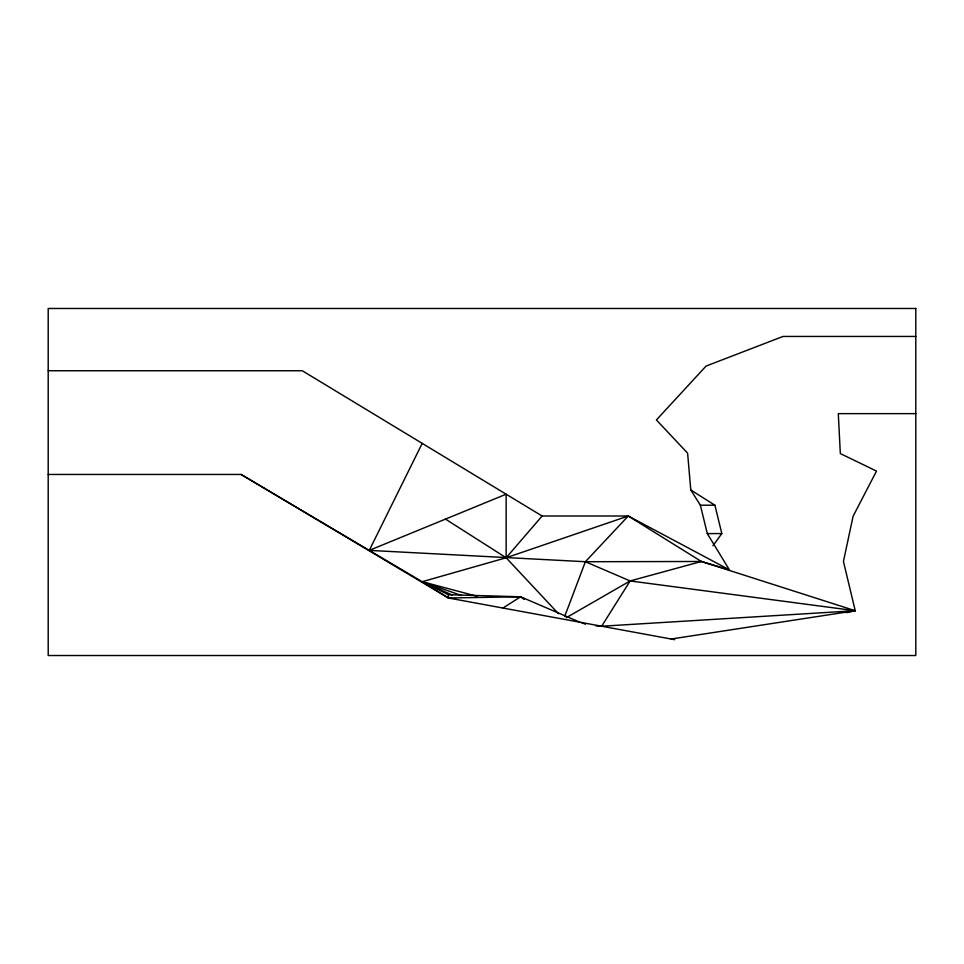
<?xml version="1.0" encoding="UTF-8"?>
<svg xmlns="http://www.w3.org/2000/svg" width="964" height="964" viewBox="0 0 964 964"><rect width="100%" height="100%" fill="white"/><g stroke="black" fill="none" stroke-linecap="round" stroke-linejoin="round"><path stroke-width="1.45" d="M564.699 616.418L585.377 561.723L628.263 516.005L729.386 569.845L707.299 533.586L700.37 505.208L690.778 489.989L687.609 453.164L656.4 419.955L706.07 366.067L783.033 336.448L915.788 336.448M729.386 569.845L701.418 561.482L585.377 561.723L369.272 550.384L422.208 443.368M846.44 612.658L855.237 610.718L701.418 561.482L630.119 580.943L601.657 626.226L855.237 610.718L843.44 561.458L853.08 516.27L876.505 471.083L840.331 453.574L838.294 413.64L915.788 413.64M712.95 545.72L721.819 533.586L714.902 505.208L690.778 489.989M701.418 561.482L628.263 516.005L542.13 516.005L506.148 557.77L422.16 581.714L241.108 474.457L48.2 474.457M502.967 608.043L520.608 596.776L579.942 622.226M566.242 617.719L630.119 580.943L855.237 610.718L671.149 639.024M369.272 550.384L506.148 494.207L506.148 557.77L558.505 613.731M628.263 516.005L506.148 557.77L445.476 519.102M241.108 474.457L448.393 597.993L520.608 596.776L524.199 599.439M48.2 370.742L302.286 370.742L542.13 516.005M700.37 505.208L714.902 505.208M707.299 533.586L721.819 533.586M477.023 596.258L422.16 581.714L448.393 594.692L520.608 596.776M595.836 625.853L600.198 626.13M461.539 595.511L422.16 581.714L448.393 597.993L674.679 639.674M581.328 622.479L585.425 624.226M585.377 561.723L630.119 580.943M422.16 581.714L452.176 595.017M448.393 594.692L448.393 597.993M915.788 308.48L48.2 308.48L48.2 655.52L915.8 655.52L915.788 308.48"/></g></svg>
